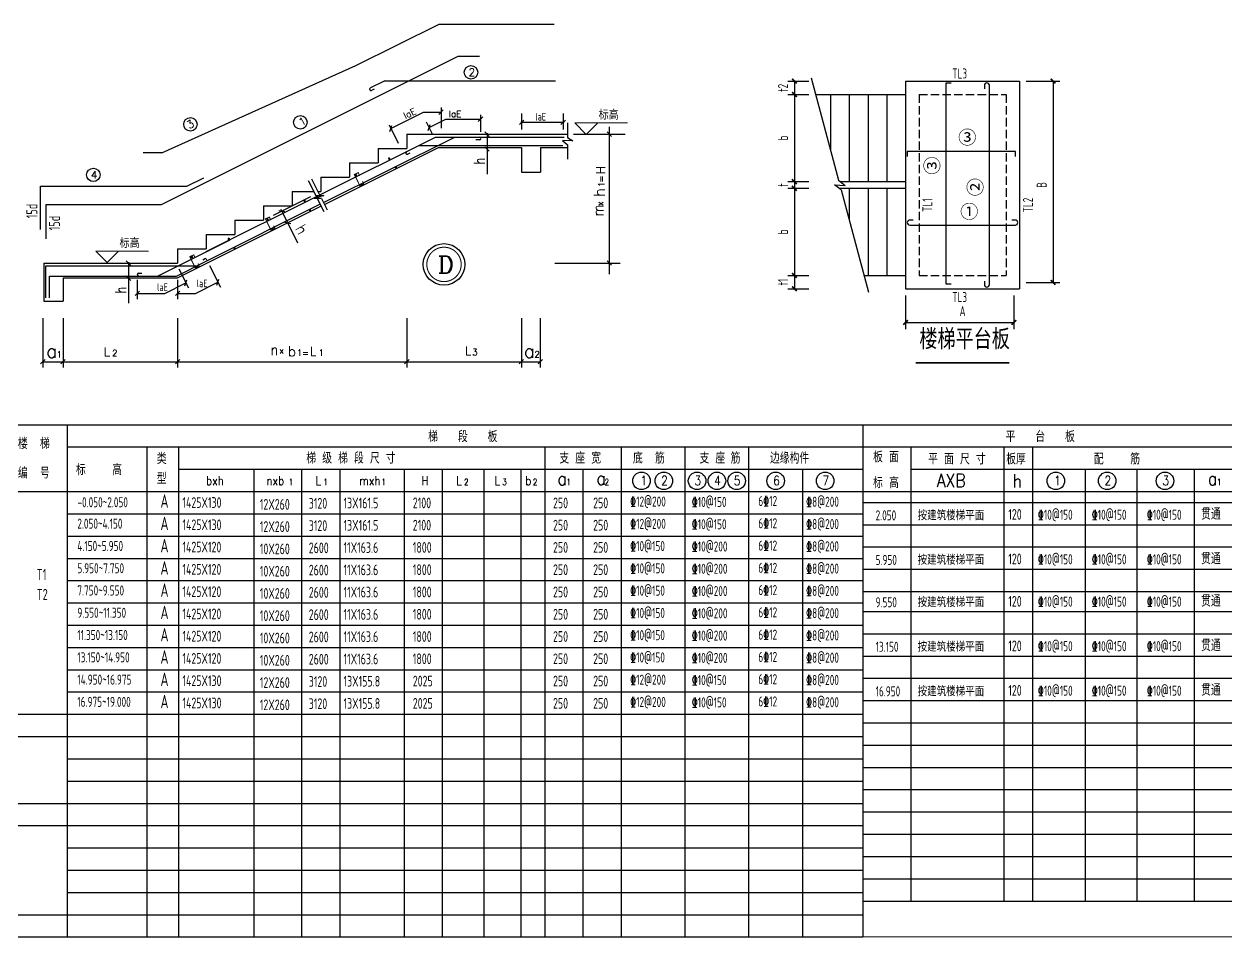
# Model space of a CAD drawing. Extents: x 3968514 to 5230306, y -516551 to -228246.
# Drawn here: x 5047659 to 5083531, y -478557 to -451298 of the extents above; entities that cross this region are included whole.
import ezdxf
from ezdxf.enums import TextEntityAlignment as Align

# ---------------------------------------------------------------- set-up
doc = ezdxf.new("R2010")
doc.units = 0
doc.header["$LTSCALE"] = 1000
doc.header["$MEASUREMENT"] = 0
doc.linetypes.add('DASH', pattern=[0.35, 0.25, -0.1])
for name, color, linetype in [('2', 255, 'Continuous'), ('PUB_TEXT', 7, 'Continuous'), ('T', 1, 'Continuous')]:
    doc.layers.add(name, color=color, linetype=linetype)
doc.layers.add('AXIS', color=3, linetype='Continuous', lineweight=15)
doc.layers.add('PUB_DIM', color=3, linetype='Continuous', lineweight=15)
doc.styles.add('_HZTXT', font='simplex.shx', dxfattribs={"width": 0.8, "bigfont": 'hztxt.shx'})
doc.styles.add('COMPLEX', font='COMPLEX')
doc.styles.add('HZ', font='txt.shx', dxfattribs={"width": 0.8, "bigfont": 'hztxt.shx'})
doc.styles.add('HZTXT', font='txt8.shx', dxfattribs={"width": 0.7, "bigfont": 'hztxt.shx'})
doc.styles.add('TSSD_REIN', font='Tssdeng.shx', dxfattribs={"width": 0.7, "bigfont": 'hztxt.shx'})
doc.styles.add('仿宋_GB2312', font='Tssdeng.shx', dxfattribs={"width": 0.7, "bigfont": 'hztxt.shx'})
doc.styles.add('黑体', font='simhei.ttf', dxfattribs={"width": 0.8, "height": 0.2})

msp = doc.modelspace()

# ---------------------------------------------------------------- linework, layer by layer
at = {"color": 1}
for p, q in [((5057563.14898, -452540.18775), (5060046.80295, -451298.36076)), ((5051762.11457, -456685.84545), (5060613.07551, -452260.36498)), ((5051775.07287, -455147.84695), (5057563.14898, -452540.18775)), ((5058429.33845, -452992.2773), (5063515.74094, -452992.2773)), ((5058104.28872, -453247.41284), (5058033.95042, -453280.52007)), ((5056482.26311, -456401.10635), (5059941.51237, -454671.48172)), ((5056596.42313, -456629.42638), (5060512.31244, -454671.48172)), ((5051775.07287, -455147.84695), (5051217.9762, -455147.84695)), ((5059177.71764, -455155.29353), (5059109.63665, -455181.78571)), ((5059428.22372, -454928.12604), (5063738.63091, -454928.12604)), ((5053097.77486, -458093.35048), (5056448.43631, -456418.01975)), ((5048323.8266, -456685.84545), (5051762.11457, -456685.84545)), ((5053097.77486, -458378.75051), (5056491.57843, -456681.84873)), ((5051639.0326, -458822.72161), (5053810.03632, -457737.21974)), ((5052209.83267, -458822.72161), (5053097.77486, -458378.75051)), ((5052990.85973, -458338.40924), (5053045.89699, -458309.15669)), ((5048419.73576, -458822.72161), (5052209.83267, -458822.72161)), ((5047293.13816, -463262.01866), (5100646.91738, -463262.01866)), ((5047293.13816, -465257.01866), (5100561.55442, -465257.01866))]:
    msp.add_line(p, q, dxfattribs=at)
for p, q in [((5070451.08489, -453003.4565), (5071081.85615, -453003.4565)), ((5070651.08489, -453003.4565), (5070651.08489, -459203.4565)), ((5071147.88156, -452903.4565), (5071967.42162, -455962.02166)), ((5073970.17254, -453003.4565), (5077370.17254, -453003.4565)), ((5073970.17254, -453003.4565), (5073970.17254, -459203.4565)), ((5077370.17254, -453003.4565), (5077370.17254, -459203.4565)), ((5077570.17254, -453003.4565), (5078570.17254, -453003.4565)), ((5078370.17254, -453003.4565), (5078370.17254, -459013.15849)), ((5070451.08489, -453403.4565), (5071081.85615, -453403.4565)), ((5071281.85615, -453403.4565), (5073970.17254, -453403.4565)), ((5071730.17254, -453403.4565), (5071730.17254, -455076.59604)), ((5072290.17254, -453403.4565), (5072290.17254, -456003.4565)), ((5072850.17254, -453403.4565), (5072850.17254, -456003.4565)), ((5073410.17254, -453403.4565), (5073410.17254, -456003.4565)), ((5058607.37852, -454414.64461), (5059576.17056, -453930.24859)), ((5059576.17056, -453930.24859), (5060096.98201, -453930.24859)), ((5059746.7777, -454388.82705), (5060250.77422, -454142.24859)), ((5060103.91007, -453794.70771), (5060103.91007, -454407.95502)), ((5060250.77422, -454142.24859), (5061276.48201, -454142.24859)), ((5061283.41007, -454006.70771), (5061283.41007, -454515.95502)), ((5062509.76679, -453965.37127), (5062509.76679, -454447.43394)), ((5063747.71619, -453965.37127), (5063747.71619, -454447.43394)), ((5058553.0693, -454306.02616), (5058825.91007, -454851.70771)), ((5059663.60321, -454222.47807), (5059851.46545, -454598.20256)), ((5062489.38062, -454231.71817), (5063778.29556, -454231.71817)), ((5063876.48117, -454247.33555), (5063876.48117, -454683.03952)), ((5065125.04883, -454368.42193), (5065125.04883, -458763.24607)), ((5059082.77486, -454586.12604), (5059082.77486, -455013.62604)), ((5059082.77486, -454586.12604), (5063872.8747, -454586.12604)), ((5061477.82478, -454552.11672), (5061477.82478, -455783.97453)), ((5063727.9644, -454778.32486), (5063876.48117, -454908.50384)), ((5064033.33344, -454784.48195), (5063727.9644, -454778.32486)), ((5063876.48117, -454683.03952), (5064033.33344, -454784.48195)), ((5064059.59574, -454586.12604), (5065598.83524, -454586.12604)), ((5056625.81156, -456688.20325), (5060031.96598, -454985.12604)), ((5058227.77486, -455013.62604), (5059082.77486, -455013.62604)), ((5058227.77486, -455013.62604), (5058227.77486, -455441.12604)), ((5060031.96598, -454985.12604), (5062502.77486, -454985.12604)), ((5062502.77486, -454985.12604), (5062502.77486, -455726.12604)), ((5063072.77486, -454985.12604), (5063872.8747, -454985.12604)), ((5063072.77486, -454985.12604), (5063072.77486, -455726.12604)), ((5063876.48117, -454908.50384), (5063876.48117, -455329.50388)), ((5057372.77486, -455441.12604), (5057372.77486, -455868.62604)), ((5057372.77486, -455441.12604), (5058227.77486, -455441.12604)), ((5056242.81371, -455922.20756), (5056490.71981, -456418.01975)), ((5056517.77486, -455868.62604), (5056517.77486, -456296.12604)), ((5056517.77486, -455868.62604), (5057372.77486, -455868.62604)), ((5062502.77486, -455726.12604), (5063072.77486, -455726.12604)), ((5055662.77486, -456296.12604), (5055662.77486, -456723.62604)), ((5055662.77486, -456296.12604), (5056298.71709, -456296.12604)), ((5056141.16369, -455970.3261), (5056365.01052, -456418.01975)), ((5056429.77296, -456296.12604), (5056517.77486, -456296.12604)), ((5070451.08489, -456003.4565), (5071081.85615, -456003.4565)), ((5070451.08489, -456203.4565), (5071081.85615, -456203.4565)), ((5071848.41465, -456097.4371), (5072164.0743, -456116.38397)), ((5072045.06734, -456251.79941), (5071848.41465, -456097.4371)), ((5071967.42162, -455962.02166), (5072164.0743, -456116.38397)), ((5071983.48, -456203.4565), (5073970.17254, -456203.4565)), ((5072020.20828, -456003.4565), (5073970.17254, -456003.4565)), ((5072045.06734, -456251.79941), (5072862.75639, -459303.4565)), ((5072290.17254, -456203.4565), (5072290.17254, -457166.54449)), ((5072850.17254, -456203.4565), (5072850.17254, -458803.4565)), ((5073410.17254, -456203.4565), (5073410.17254, -458803.4565)), ((5055107.02486, -457001.50104), (5056218.52486, -456445.75104)), ((5056537.80593, -456512.19199), (5056320.29432, -456512.19199)), ((5056365.01052, -456418.01975), (5056603.32125, -456418.01975)), ((5056412.09664, -456512.19199), (5056604.04327, -456896.08526)), ((5056537.80593, -456512.19199), (5056705.6933, -456847.96672)), ((5053097.77486, -458452.22161), (5056520.96687, -456740.6256)), ((5054807.77486, -456723.62604), (5054807.77486, -457151.12604)), ((5054807.77486, -456723.62604), (5055662.77486, -456723.62604)), ((5055325.50913, -456822.81982), (5055822.13545, -457830.88477)), ((5053952.77486, -457151.12604), (5053952.77486, -457578.62604)), ((5053952.77486, -457151.12604), (5054807.77486, -457151.12604)), ((5053097.77486, -457578.62604), (5053097.77486, -458006.12604)), ((5053097.77486, -457578.62604), (5053097.77486, -458006.12604)), ((5053097.77486, -457578.62604), (5053952.77486, -457578.62604)), ((5053097.77486, -457578.62604), (5053952.77486, -457578.62604)), ((5052242.77486, -458006.12604), (5052242.77486, -458433.62604)), ((5052242.77486, -458006.12604), (5053097.77486, -458006.12604)), ((5048252.77486, -458433.62604), (5048252.77486, -459573.62604)), ((5048252.77486, -458433.62604), (5052242.77486, -458433.62604)), ((5050775.99684, -458405.04306), (5050775.99684, -459636.90087)), ((5051387.77486, -458433.62604), (5052242.77486, -458433.62604)), ((5063496.23671, -458433.62604), (5065450.77938, -458433.62604)), ((5052242.77486, -458879.72161), (5053097.77486, -458452.22161)), ((5052280.73751, -458606.05038), (5052565.69278, -459175.96092)), ((5053193.69777, -458504.44313), (5053520.32553, -459157.69866)), ((5070451.08489, -458803.4565), (5071081.85615, -458803.4565)), ((5072728.78179, -458803.4565), (5073970.17254, -458803.4565)), ((5048822.77486, -458879.72161), (5048822.77486, -459573.62604)), ((5048822.77486, -458879.72161), (5052242.77486, -458879.72161)), ((5051039.18593, -458935.53574), (5051039.18593, -459510.33349)), ((5051857.01027, -459341.15601), (5052490.03432, -459024.64399)), ((5052242.194, -458935.53574), (5052242.194, -459510.33349)), ((5052775.11849, -459341.15601), (5053444.66707, -459006.38172)), ((5077570.17254, -459013.15849), (5078570.17254, -459013.15849)), ((5051039.18593, -459341.15601), (5051857.01027, -459341.15601)), ((5052242.194, -459341.15601), (5052775.11849, -459341.15601)), ((5070451.08489, -459203.4565), (5071081.85615, -459203.4565)), ((5073970.17254, -459203.4565), (5077370.17254, -459203.4565)), ((5073970.17254, -459403.4565), (5073970.17254, -460407.94329)), ((5077204.01565, -459403.4565), (5077204.01565, -460407.94329)), ((5048252.77486, -459573.62604), (5048822.77486, -459573.62604)), ((5048220.26696, -460078.67393), (5048220.26696, -461551.53581)), ((5048822.77486, -460078.67393), (5048822.77486, -461551.53581)), ((5052242.77486, -460078.67393), (5052242.77486, -461551.53581)), ((5059082.77486, -460078.67393), (5059082.77486, -461551.53581)), ((5062502.77486, -460078.67393), (5062502.77486, -461551.53581)), ((5063065.11525, -460078.67393), (5063065.11525, -461551.53581)), ((5073970.17254, -460207.94329), (5077204.01565, -460207.94329)), ((5048220.26696, -461382.35834), (5063065.11525, -461382.35834)), ((5048947.8799, -463262.01866), (5048947.8799, -478557.01866)), ((5072697.8799, -463262.01866), (5072697.8799, -478557.01866)), ((5048947.8799, -463927.01866), (5098822.8799, -463927.01866)), ((5051322.8799, -463927.01866), (5051322.8799, -478557.01866)), ((5052272.8799, -463927.01866), (5052272.8799, -478557.01866)), ((5063197.8799, -463927.01866), (5063197.8799, -478557.01866)), ((5065477.8799, -463927.01866), (5065477.8799, -478557.01866)), ((5067377.8799, -463927.01866), (5067377.8799, -478557.01866)), ((5069277.8799, -463927.01866), (5069277.8799, -478557.01866)), ((5074122.8799, -463927.01866), (5074122.8799, -477493.67048)), ((5076905.99552, -463927.01866), (5076905.99552, -477493.67048)), ((5077759.87901, -463927.01866), (5077759.87901, -477493.67048)), ((5052272.8799, -464592.01866), (5072697.8799, -464592.01866)), ((5054517.73393, -464592.01866), (5054517.73393, -478557.01866)), ((5055942.73393, -464592.01866), (5055942.73393, -478557.01866)), ((5057082.73393, -464592.01866), (5057082.73393, -478557.01866)), ((5059002.56836, -464592.01866), (5059002.56836, -478557.01866)), ((5060142.56836, -464592.01866), (5060142.56836, -478557.01866)), ((5061377.61496, -464592.01866), (5061377.61496, -478557.01866)), ((5062486.56836, -464592.01866), (5062486.56836, -478557.01866)), ((5064337.8799, -464592.01866), (5064337.8799, -478557.01866)), ((5070891.67816, -464592.01866), (5070891.67816, -478557.01866)), ((5074122.8799, -464592.01866), (5098822.8799, -464592.01866)), ((5079327.04942, -464592.01866), (5079327.04942, -477493.67048)), ((5080867.8799, -464592.01866), (5080867.8799, -477493.67048)), ((5082577.8799, -464592.01866), (5082577.8799, -477493.67048)), ((5072697.8799, -465589.51866), (5098822.8799, -465589.51866)), ((5048947.8799, -465922.01866), (5072697.8799, -465922.01866)), ((5072697.8799, -466254.51866), (5098822.8799, -466254.51866)), ((5048947.8799, -466587.01866), (5072697.8799, -466587.01866)), ((5098822.8799, -466919.51866), (5072697.8799, -466919.51866)), ((5048947.8799, -467252.01866), (5072697.8799, -467252.01866)), ((5098822.8799, -467584.51866), (5072697.8799, -467584.51866)), ((5048947.8799, -467917.01866), (5072697.8799, -467917.01866)), ((5048947.8799, -467917.01866), (5072697.8799, -467917.01866)), ((5098822.8799, -468249.51866), (5072697.8799, -468249.51866)), ((5048947.8799, -468582.01866), (5072697.8799, -468582.01866)), ((5048947.8799, -468582.01866), (5072697.8799, -468582.01866)), ((5098822.8799, -468848.67048), (5072697.8799, -468848.67048)), ((5048947.8799, -469247.01866), (5072697.8799, -469247.01866)), ((5048947.8799, -469247.01866), (5072697.8799, -469247.01866)), ((5098822.8799, -469513.67048), (5072697.8799, -469513.67048)), ((5048947.8799, -469912.01866), (5072697.8799, -469912.01866)), ((5048947.8799, -469912.01866), (5072697.8799, -469912.01866)), ((5048947.8799, -469912.01866), (5072697.8799, -469912.01866)), ((5098822.8799, -470178.67048), (5072697.8799, -470178.67048)), ((5048947.8799, -470577.01866), (5072697.8799, -470577.01866)), ((5098822.8799, -470843.67048), (5072697.8799, -470843.67048)), ((5048947.8799, -471242.01866), (5072697.8799, -471242.01866)), ((5098822.8799, -471508.67048), (5072697.8799, -471508.67048)), ((5047293.13816, -471907.01866), (5072697.8799, -471907.01866)), ((5048947.8799, -471907.01866), (5072697.8799, -471907.01866)), ((5048947.8799, -471907.01866), (5072697.8799, -471907.01866)), ((5098822.8799, -472173.67048), (5072697.8799, -472173.67048)), ((5047293.13816, -472572.01866), (5072697.8799, -472572.01866)), ((5098822.8799, -472838.67048), (5072697.8799, -472838.67048)), ((5048947.8799, -473237.01866), (5072697.8799, -473237.01866)), ((5098822.8799, -473503.67048), (5072697.8799, -473503.67048)), ((5048947.8799, -473902.01866), (5072697.8799, -473902.01866)), ((5098822.8799, -474168.67048), (5072697.8799, -474168.67048)), ((5047293.13816, -474567.01866), (5072697.8799, -474567.01866)), ((5098822.8799, -474833.67048), (5072697.8799, -474833.67048)), ((5047293.13816, -475232.01866), (5072697.8799, -475232.01866)), ((5098822.8799, -475498.67048), (5072697.8799, -475498.67048)), ((5048947.8799, -475897.01866), (5072697.8799, -475897.01866)), ((5098822.8799, -476163.67048), (5072697.8799, -476163.67048)), ((5048947.8799, -476562.01866), (5072697.8799, -476562.01866)), ((5098822.8799, -476828.67048), (5072697.8799, -476828.67048)), ((5048947.8799, -477227.01866), (5072697.8799, -477227.01866)), ((5098822.8799, -477493.67048), (5072697.8799, -477493.67048)), ((5047293.13816, -477892.01866), (5072697.8799, -477892.01866)), ((5047293.13816, -478557.01866), (5072697.8799, -478557.01866)), ((5048947.8799, -478557.01866), (5072697.8799, -478557.01866))]:
    msp.add_line(p, q)
at = {"linetype": 'DASH'}
for p, q in [((5074370.17254, -453403.4565), (5076970.17254, -453403.4565)), ((5074370.17254, -453403.4565), (5074370.17254, -458803.4565)), ((5076970.17254, -453403.4565), (5076970.17254, -458803.4565)), ((5074370.17254, -458803.4565), (5076970.17254, -458803.4565))]:
    msp.add_line(p, q, dxfattribs=at)
at = {"const_width": 50}
for points in [[(5070721.79557, -453074.16718), (5070580.37421, -452932.74582)], [(5078440.88322, -453074.16718), (5078299.46186, -452932.74582)], [(5070721.79557, -453474.16718), (5070580.37421, -453332.74582)], [(5070721.79557, -456074.16718), (5070580.37421, -455932.74582)], [(5070721.79557, -456274.16718), (5070580.37421, -456132.74582)], [(5070721.79557, -458874.16718), (5070580.37421, -458732.74582)], [(5070721.79557, -459274.16718), (5070580.37421, -459132.74582)], [(5078440.88322, -459083.86916), (5078299.46186, -458942.44781)], [(5073899.46186, -460278.65397), (5074040.88322, -460137.23261)], [(5077133.30497, -460278.65397), (5077274.72632, -460137.23261)], [(5074270.17254, -461412.89566), (5077070.17254, -461414.6514)]]:
    msp.add_lwpolyline(points, dxfattribs=at)
at = {"color": 1}
for points in [[(5075331.9207, -459062.29763), (5075181.9207, -459062.29763), (5075181.9207, -453053.4565), (5075331.9207, -453053.4565)], [(5077252.93564, -455251.99634), (5077252.93564, -455101.99634), (5074020.17254, -455101.99634), (5074020.17254, -455251.99634)]]:
    msp.add_lwpolyline(points, dxfattribs=at)
for points in [[(5076320.17254, -458978.4565), (5076320.17254, -459078.4565, 1), (5076470.17254, -459078.4565), (5076470.17254, -453128.4565, 1), (5076320.17254, -453128.4565), (5076320.17254, -453228.4565)], [(5074195.17254, -457153.4565), (5074095.17254, -457153.4565, 1), (5074095.17254, -457303.4565), (5077245.17254, -457303.4565, 1), (5077245.17254, -457153.4565), (5077145.17254, -457153.4565)]]:
    msp.add_lwpolyline(points, format="xyb", dxfattribs=at)
at = {"color": 1, "const_width": 30}
for points in [[(5057759.36459, -455992.59142), (5057799.24638, -456074.64233), (5057683.22567, -456131.03554), (5057517.54329, -455790.16848), (5057631.31554, -455734.86816), (5057678.20935, -455831.34525)], [(5055106.15868, -457319.19438), (5055146.04047, -457401.24529), (5055030.01975, -457457.6385), (5054864.33738, -457116.77144), (5054978.10963, -457061.47112), (5055025.00344, -457157.94821)], [(5052848.89108, -458447.82818), (5052888.77287, -458529.87909), (5052772.75216, -458586.27229), (5052607.06978, -458245.40524), (5052720.84204, -458190.10492), (5052767.73584, -458286.58201)]]:
    msp.add_lwpolyline(points, dxfattribs=at)
for centre, radius in [((5060998.5891, -452739.53009), 201.19734), ((5066087.69108, -464939.60437), 261.63148), ((5066754.86837, -464939.60437), 261.63148), ((5067746.3132, -464939.60437), 261.63148), ((5068337.99471, -464939.60437), 261.63148), ((5068925.93355, -464939.60437), 261.63148), ((5070093.93355, -464939.60437), 261.63148), ((5071568.93355, -464939.60437), 261.63148), ((5078453.23073, -464939.60437), 261.63148), ((5079987.19921, -464939.60437), 261.63148), ((5081713.29867, -464939.60437), 261.63148)]:
    msp.add_circle(centre, radius)
at = {"color": 7}
for centre in [(5052624.2432, -454293.13301), (5055906.43628, -454233.4672), (5049727.92472, -455803.10333)]:
    msp.add_circle(centre, 201.19734, dxfattribs=at)
at = {"layer": '2'}
for p, q in [((5060037.40991, -453994.70742), (5060170.41023, -453861.708)), ((5061216.90991, -454206.70742), (5061349.91023, -454073.708)), ((5058577.63854, -454503.86353), (5058637.1185, -454325.42568)), ((5059717.03772, -454478.04597), (5059776.51768, -454299.60812)), ((5062443.26663, -454298.21788), (5062576.26696, -454165.21846)), ((5063681.21602, -454298.21788), (5063814.21635, -454165.21846)), ((5061411.32462, -454519.62633), (5061544.32494, -454652.62575)), ((5065058.54867, -454519.62633), (5065191.54899, -454652.62575)), ((5061411.32462, -454965.7219), (5061544.32494, -455098.72132)), ((5055260.66847, -456862.04001), (5055445.90107, -456894.70217)), ((5055439.10669, -457218.91646), (5055624.33929, -457251.57862)), ((5050709.49668, -458372.55268), (5050842.49701, -458505.5521)), ((5065058.54867, -458367.12633), (5065191.54899, -458500.12575)), ((5050709.49668, -458818.64824), (5050842.49701, -458951.64766)), ((5052460.29434, -459113.86291), (5052519.7743, -458935.42506)), ((5053414.92709, -459095.60065), (5053474.40705, -458917.1628)), ((5050972.68577, -459407.65572), (5051105.68609, -459274.6563)), ((5052175.69383, -459407.65572), (5052308.69416, -459274.6563)), ((5048153.76679, -461448.85805), (5048286.76712, -461315.85863)), ((5048756.2747, -461448.85805), (5048889.27502, -461315.85863)), ((5052176.2747, -461448.85805), (5052309.27502, -461315.85863)), ((5059016.2747, -461448.85805), (5059149.27502, -461315.85863)), ((5062436.2747, -461448.85805), (5062569.27502, -461315.85863)), ((5062998.61509, -461448.85805), (5063131.61541, -461315.85863))]:
    msp.add_line(p, q, dxfattribs=at)
at = {"layer": 'AXIS'}
msp.add_lwpolyline([(5047293.13816, -478557.01866), (5100646.91738, -478557.01866), (5100646.91738, -463262.01866), (5047293.13816, -463262.01866)], close=True, dxfattribs=at)
at = {"layer": 'PUB_DIM', "color": 7}
for p, q in [((5064098.31396, -454250.3802), (5064782.31396, -454250.3802)), ((5064440.31396, -454592.3802), (5064098.31396, -454250.3802)), ((5064782.31396, -454250.3802), (5064440.31396, -454592.3802)), ((5064440.31396, -454250.3802), (5065671.51396, -454250.3802)), ((5049798.87798, -458080.19465), (5050482.87798, -458080.19465)), ((5050140.87798, -458422.19465), (5049798.87798, -458080.19465)), ((5050482.87798, -458080.19465), (5050140.87798, -458422.19465)), ((5050140.87798, -458080.19465), (5051372.07798, -458080.19465))]:
    msp.add_line(p, q, dxfattribs=at)
at = {"layer": 'PUB_TEXT'}
msp.add_line((5056603.32125, -456418.01975), (5056320.29432, -456512.19199), dxfattribs=at)
at = {"layer": 'PUB_TEXT', "const_width": 31.35}
msp.add_lwpolyline([(5060558.20641, -458836.88834, 346.3641735455), (5060554.01246, -458841.07936, 0.0028871346)], format="xyb", close=True, dxfattribs=at)
at = {"layer": 'PUB_TEXT'}
msp.add_circle((5060193.20768, -458475.82817), 619.8517, dxfattribs=at)
at = {"layer": 'T'}
for p, q in [((5060046.80295, -451298.36076), (5063482.05409, -451298.36076)), ((5060613.07551, -452260.36498), (5061247.89185, -452260.36498)), ((5058429.33845, -452992.2773), (5057995.71366, -453204.04654)), ((5059941.51237, -454671.48172), (5063782.68223, -454671.48172)), ((5061247.89185, -454758.40935), (5061138.02606, -454758.40935)), ((5052518.27472, -456143.51321), (5053024.29278, -455890.50419)), ((5048154.69023, -457433.32349), (5048154.69023, -456143.51321)), ((5048154.69023, -456143.51321), (5052518.27472, -456143.51321)), ((5048323.8266, -457716.82349), (5048323.8266, -456685.84545)), ((5048314.0545, -459474.89114), (5048314.0545, -458522.70539)), ((5048314.0545, -458522.70539), (5052809.8651, -458522.70539)), ((5051081.93593, -458737.22161), (5051175.98648, -458737.22161)), ((5048419.73576, -459476.69965), (5048419.73576, -458822.72161))]:
    msp.add_line(p, q, dxfattribs=at)
at = {"layer": 'T', "const_width": 35.625}
for points in [[(5058535.21316, -455315.77668, 1), (5058570.83816, -455315.77668, 1)], [(5058736.3999, -455573.18688, 1), (5058772.0249, -455573.18688, 1)], [(5057547.77984, -455806.89097, 1), (5057583.40484, -455806.89097, 1)], [(5057709.49828, -456086.63769, 1), (5057745.12328, -456086.63769, 1)], [(5056014.90449, -456579.14916, 1), (5056050.52949, -456579.14916, 1)], [(5056174.85374, -456853.95996, 1), (5056210.47874, -456853.95996, 1)], [(5054911.61241, -457130.7952, 1), (5054947.23741, -457130.7952, 1)], [(5053749.56807, -457711.81737, 1), (5053785.19307, -457711.81737, 1)], [(5055056.29236, -457413.24065, 1), (5055091.91736, -457413.24065, 1)], [(5053917.58614, -457982.59376, 1), (5053953.21114, -457982.59376, 1)], [(5052651.41982, -458259.52159, 1), (5052687.04482, -458259.52159, 1)], [(5052799.02477, -458541.87445, 1), (5052834.64977, -458541.87445, 1)]]:
    msp.add_lwpolyline(points, format="xyb", close=True, dxfattribs=at)
at = {"layer": 'T'}
for centre, start, end in [((5058014.83204, -453242.2833), 116.565051076, 296.565051076), ((5061247.89185, -454715.65935), 270, 90), ((5059090.51827, -455143.54895), 116.565051076, 296.565051076), ((5053066.89282, -458346.39558), 296.565051076, 119.414943871), ((5051081.93593, -458779.97161), 90, 270)]:
    msp.add_arc(centre, 42.75, start, end, dxfattribs=at)

# ---------------------------------------------------------------- texts
for s, height, style, p in [('2', 228, 'HZTXT', (5060922.95495, -452851.23101)), ('laE', 190, 'HZTXT', (5060338.12617, -454076.54993)), ('L', 266, 'HZTXT', (5050037.07929, -461218.47924)), ('b', 299.25, 'HZTXT', (5055534.51584, -461219.85735)), ('L', 266, 'HZTXT', (5056189.30282, -461202.69996)), ('L', 266, 'HZTXT', (5060815.65762, -461188.26624)), ('a', 399, 'HZTXT', (5048319.17889, -461267.11977)), ('1', 190, 'HZTXT', (5048630.25021, -461258.88265)), ('2', 190, 'HZTXT', (5050284.71152, -461220.0374)), ('x', 190, 'HZ', (5055274.96713, -461139.53721)), ('1', 190, 'HZTXT', (5055800.81161, -461209.9157)), ('=', 190, 'HZ', (5055953.83944, -461217.81591)), ('1', 190, 'HZTXT', (5056450.37501, -461209.9157)), ('3', 190, 'HZTXT', (5061034.36971, -461189.8244)), ('a', 399, 'HZTXT', (5062578.52923, -461267.11977)), ('2', 190, 'HZTXT', (5062889.60056, -461258.88265))]:
    msp.add_text(s, height=height, dxfattribs=dict(style=style)).set_placement(p)
at = {"style": '仿宋_GB2312', "width": 0.7}
for p in [(5075583.5334, -452625.60882), (5075583.5334, -459301.905)]:
    msp.add_text('TL3', height=300, dxfattribs=at).set_placement(p, align=Align.TOP_CENTER)
for s, p in [('t2', (5070551.08489, -453203.4565)), ('b', (5070551.08489, -454703.4565)), ('t', (5070551.08489, -456103.4565)), ('B', (5078270.17254, -456103.4565)), ('b', (5070551.08489, -457503.4565)), ('t1', (5070551.08489, -459003.4565))]:
    msp.add_text(s, height=300, rotation=90, dxfattribs=at).set_placement(p, align=Align.BOTTOM_CENTER)
at = {"color": 7, "style": 'HZTXT'}
for s, p in [('1', (5055931.49978, -454347.28797)), ('3', (5052593.7153, -454437.7686))]:
    msp.add_text(s, height=228, rotation=29, dxfattribs=at).set_placement(p)
for s, height, rotation, style, p in [('laE', 190, 26.565051189, 'HZTXT', (5059042.87617, -454136.29993)), ('H', 266, 90, 'HZTXT', (5065000.12165, -455784.03411)), ('=', 190, 90, 'HZ', (5064981.10877, -456034.10599)), ('h', 332.5, 90, 'HZTXT', (5064993.55065, -456465.02306)), ('1', 190, 90, 'HZTXT', (5064985.18125, -456165.71127)), ('x', 190, 90, 'HZ', (5064938.51686, -456735.45268)), ('h', 319.2, 299, 'HZTXT', (5055739.74784, -457395.60512))]:
    msp.add_text(s, height=height, rotation=rotation, dxfattribs=dict(style=style)).set_placement(p)
at = {"color": 7}
for s, height, style, p in [('标高', 300, 'HZ', (5064806.94675, -454157.69028)), ('4', 228, 'HZTXT', (5049652.29058, -455914.80425)), ('标高', 300, 'HZ', (5050507.51077, -457987.50473))]:
    msp.add_text(s, height=height, dxfattribs=dict(at, style=style)).set_placement(p)
at = {"style": '黑体'}
for s, p in [('③', (5075810.59952, -455001.99634)), ('①', (5075869.72284, -457218.67983))]:
    msp.add_text(s, height=400, dxfattribs=at).set_placement(p, align=Align.BOTTOM_CENTER)
for s, style, width, p in [('h', 'HZ', 0.75, (5061413.52705, -455490.90972)), ('15d', 'TSSD_REIN', 0.7, (5048060.10853, -457099.679)), ('m', 'HZTXT', 0.85, (5064954.6393, -457047.29937)), ('15d', 'TSSD_REIN', 0.7, (5048732.10853, -457459.179)), ('h', 'HZ', 0.75, (5050711.69911, -459343.83606))]:
    msp.add_text(s, height=332.5, rotation=90, dxfattribs=dict(style=style, width=width)).set_placement(p)
for s, p in [('③', (5075081.9207, -455525.8409)), ('②', (5076370.17254, -456167.66645))]:
    msp.add_text(s, height=400, rotation=90, dxfattribs=at).set_placement(p, align=Align.BOTTOM_CENTER)
at = {"style": '仿宋_GB2312', "width": 0.7}
for s, p in [('TL1', (5074470.17254, -456703.4565)), ('TL2', (5077470.17254, -456703.4565))]:
    msp.add_text(s, height=300, rotation=90, dxfattribs=at).set_placement(p, align=Align.TOP_CENTER)
for s, height, style, width, p in [('A', 300, '仿宋_GB2312', 0.7, (5075670.17254, -460107.94329)), ('楼梯平台板', 600, 'HZ', 0.9, (5075730.89636, -461187.89633))]:
    msp.add_text(s, height=height, dxfattribs=dict(style=style, width=width)).set_placement(p, align=Align.BOTTOM_CENTER)
for s, style, width, p in [('n', 'HZTXT', 0.85, (5055013.76971, -461190.12263)), ('梯   段   板', '_HZTXT', 0.8, (5059719.73172, -463780.93507)), ('平   台   板', '_HZTXT', 0.8, (5076954.40618, -463780.93507)), ('楼  梯', '_HZTXT', 0.8, (5047476.61016, -463988.8019)), ('类', '_HZTXT', 0.8, (5051620.70562, -464437.08236)), ('梯 级 梯 段 尺 寸', '_HZTXT', 0.8, (5056082.38544, -464422.46598)), ('支 座 宽', '_HZTXT', 0.8, (5063636.35796, -464422.46598)), ('底  筋', '_HZTXT', 0.8, (5065832.38011, -464422.46598)), ('支 座 ', '_HZTXT', 0.8, (5067818.64914, -464422.46598)), ('  筋', '_HZTXT', 0.8, (5068382.81818, -464422.46598)), ('边缘构件', '_HZTXT', 0.8, (5069923.14914, -464422.46598)), ('板 面', '_HZTXT', 0.8, (5072999.66381, -464389.33404)), ('平 面 尺 寸', '_HZTXT', 0.8, (5074643.88456, -464449.65554)), ('板厚', '_HZTXT', 0.8, (5076973.02847, -464449.65554)), ('配    筋', '_HZTXT', 0.8, (5079589.37304, -464449.65554)), ('编  号', '_HZTXT', 0.8, (5047476.61016, -464868.45071)), ('标    高', '_HZTXT', 0.8, (5049206.74921, -464769.93007)), ('型', '_HZTXT', 0.8, (5051620.70562, -465033.09656)), ('标 高', '_HZTXT', 0.8, (5072999.66381, -465158.70146)), ('T1', 'TSSD_REIN', 0.7, (5048040.08049, -467902.47324)), ('T2', 'TSSD_REIN', 0.7, (5048040.08049, -468497.47892))]:
    msp.add_text(s, height=332.5, dxfattribs=dict(style=style, width=width)).set_placement(p)
at = {"color": 3, "style": 'HZTXT', "width": 0.85}
for s, height, p in [('bxh', 266, (5053090.57816, -465063.51864)), ('nxb', 266, (5054892.89735, -465063.51864)), ('1', 186.2, (5055558.81869, -465065.37191)), ('L', 266, (5056361.25941, -465063.51864)), ('1', 186.2, (5056590.03514, -465065.37191)), ('mxh', 266, (5057660.76022, -465063.51864)), ('1', 186.2, (5058326.68156, -465065.37191)), ('H', 266, (5059520.34992, -465063.51864)), ('L', 266, (5060561.09384, -465063.51864)), ('2', 186.2, (5060789.86958, -465065.37191)), ('L', 266, (5061701.09384, -465063.51864)), ('3', 186.2, (5061929.86958, -465065.37191)), ('b', 266, (5062615.31956, -465063.51864)), ('2', 186.2, (5062844.09529, -465065.37191)), ('a', 399, (5063578.05975, -465071.59984)), ('1', 186.2, (5063845.18112, -465065.37191)), ('a', 399, (5064742.15287, -465061.68109)), ('2', 186.2, (5064985.18112, -465065.37191)), ('1', 279.3, (5066054.44078, -465070.72404)), ('2', 279.3, (5066672.91897, -465070.72404)), ('3', 279.3, (5067664.3638, -465070.72404)), ('4', 279.3, (5068256.04531, -465070.72404)), ('5', 279.3, (5068843.98415, -465070.72404)), ('6', 279.3, (5070011.98415, -465070.72404)), ('7', 279.3, (5071486.98415, -465070.72404)), ('AXB', 399, (5074899.64037, -465123.3109)), ('h', 399, (5077163.84267, -465140.5483)), ('1', 279.3, (5078405.77851, -465070.72404)), ('2', 279.3, (5079905.24981, -465070.72404)), ('3', 279.3, (5081631.34927, -465070.72404)), ('a', 399, (5082991.90636, -465071.59984)), ('1', 186.2, (5083259.02773, -465065.37191))]:
    msp.add_text(s, height=height, dxfattribs=at).set_placement(p)
at = {"layer": 'PUB_TEXT', "color": 7, "style": 'TSSD_REIN', "width": 0.7}
for p in [(5062916.30881, -454179.57808), (5051631.76679, -459271.53574), (5052813.76679, -459156.03574)]:
    msp.add_text('laE', height=228, dxfattribs=at).set_placement(p)
at = {"layer": 'PUB_TEXT', "style": 'COMPLEX'}
msp.add_text('D', height=511.632, dxfattribs=at).set_placement((5060008.6693, -458736.63562))
at = {"layer": 'PUB_TEXT', "style": 'TSSD_REIN', "width": 0.7}
for s, height, p in [('-0.050~2.050', 300, (5049253.51053, -465726.47842)), ('A', 400, (5051730.7383, -465742.54858)), ('1425X130', 320, (5052386.27386, -465745.39023)), ('12X260', 320, (5054697.08505, -465799.92775)), ('3120', 320, (5056157.79546, -465768.47183)), ('13X161.5', 320, (5057194.37083, -465760.70026)), ('2100', 320, (5059262.10518, -465756.12793)), ('250', 320, (5063447.61212, -465756.12793)), ('250', 320, (5064645.03207, -465756.12793)), ('%%13212@200', 300, (5065747.81974, -465706.02575)), ('%%13210@150', 300, (5067587.46243, -465718.46252)), ('6%%13212', 300, (5069574.31974, -465689.64907)), ('\x848@200', 300, (5070999.47862, -465713.1554)), ('2.050', 300, (5073074.21959, -466118.59706)), ('按建筑楼梯平面', 300, (5074329.77264, -466113.82803)), ('120', 320, (5077034.96688, -466100.29314)), ('%%13210@150', 300, (5077916.97081, -466100.29314)), ('%%13210@150', 300, (5079525.171, -466100.29314)), ('\x8410@150', 300, (5081167.80066, -466100.29314)), ('贯通', 350, (5082787.14862, -466100.29314)), ('2.050~4.150', 300, (5049249.64543, -466366.92347)), ('A', 400, (5051730.7383, -466407.54858)), ('1425X130', 320, (5052386.27386, -466410.39023)), ('12X260', 320, (5054697.08505, -466464.92775)), ('3120', 320, (5056157.79546, -466433.47183)), ('13X161.5', 320, (5057194.37083, -466425.70026)), ('2100', 320, (5059262.10518, -466421.12793)), ('250', 320, (5063447.61212, -466421.12793)), ('250', 320, (5064645.03207, -466421.12793)), ('%%13212@200', 300, (5065747.81974, -466371.02575)), ('%%13210@150', 300, (5067587.46243, -466383.46252)), ('6%%13212', 300, (5069574.31974, -466354.64907)), ('\x848@200', 300, (5070999.47862, -466378.1554)), ('A', 400, (5051730.7383, -467072.54858)), ('%%13210@150', 300, (5065747.81974, -467036.02575)), ('\x848@200', 300, (5070999.47862, -467043.1554)), ('4.150~5.950', 300, (5049249.64543, -467031.92347)), ('1425X120', 320, (5052386.27386, -467075.39023)), ('10X260', 320, (5054697.08505, -467129.92775)), ('2600', 320, (5056157.79546, -467098.47183)), ('11X163.6', 320, (5057194.37083, -467090.70026)), ('1800', 320, (5059262.10518, -467086.12793)), ('250', 320, (5063447.61212, -467086.12793)), ('250', 320, (5064645.03207, -467086.12793)), ('%%13210@200', 300, (5067587.46243, -467048.46252)), ('6%%13212', 300, (5069574.31974, -467019.64907)), ('贯通', 350, (5082787.14862, -467430.29314)), ('5.950~7.750', 300, (5049249.64543, -467696.92347)), ('A', 400, (5051730.7383, -467737.54858)), ('%%13210@150', 300, (5065747.81974, -467701.02575)), ('%%13210@200', 300, (5067587.46243, -467713.46252)), ('6%%13212', 300, (5069574.31974, -467684.64907)), ('\x848@200', 300, (5070999.47862, -467708.1554)), ('5.950', 300, (5073074.21959, -467448.59706)), ('按建筑楼梯平面', 300, (5074329.77264, -467443.82803)), ('120', 320, (5077034.96688, -467430.29314)), ('%%13210@150', 300, (5077916.97081, -467430.29314)), ('%%13210@150', 300, (5079525.171, -467430.29314)), ('\x8410@150', 300, (5081167.80066, -467430.29314)), ('1425X120', 320, (5052386.27386, -467740.39023)), ('10X260', 320, (5054697.08505, -467794.92775)), ('2600', 320, (5056157.79546, -467763.47183)), ('11X163.6', 320, (5057194.37083, -467755.70026)), ('1800', 320, (5059262.10518, -467751.12793)), ('250', 320, (5063447.61212, -467751.12793)), ('250', 320, (5064645.03207, -467751.12793)), ('7.750~9.550', 300, (5049249.64543, -468361.92347)), ('A', 400, (5051730.7383, -468402.54858)), ('1425X120', 320, (5052386.27386, -468405.39023)), ('2600', 320, (5056157.79546, -468428.47183)), ('11X163.6', 320, (5057194.37083, -468420.70026)), ('1800', 320, (5059262.10518, -468416.12793)), ('250', 320, (5063447.61212, -468416.12793)), ('250', 320, (5064645.03207, -468416.12793)), ('%%13210@150', 300, (5065747.81974, -468366.02575)), ('%%13210@200', 300, (5067587.46243, -468378.46252)), ('6%%13212', 300, (5069574.31974, -468349.64907)), ('\x848@200', 300, (5070999.47862, -468373.1554)), ('10X260', 320, (5054697.08505, -468459.92775)), ('9.550', 300, (5073074.21959, -468712.74888)), ('按建筑楼梯平面', 300, (5074329.77264, -468707.97984)), ('120', 320, (5077034.96688, -468694.44495)), ('%%13210@150', 300, (5077916.97081, -468694.44495)), ('%%13210@150', 300, (5079525.171, -468694.44495)), ('\x8410@150', 300, (5081167.80066, -468694.44495)), ('贯通', 350, (5082787.14862, -468694.44495)), ('9.550~11.350', 300, (5049249.64543, -469026.92347)), ('A', 400, (5051730.7383, -469067.54858)), ('1425X120', 320, (5052386.27386, -469070.39023)), ('10X260', 320, (5054697.08505, -469124.92775)), ('2600', 320, (5056157.79546, -469093.47183)), ('11X163.6', 320, (5057194.37083, -469085.70026)), ('1800', 320, (5059262.10518, -469081.12793)), ('250', 320, (5063447.61212, -469081.12793)), ('250', 320, (5064645.03207, -469081.12793)), ('%%13210@150', 300, (5065747.81974, -469031.02575)), ('%%13210@200', 300, (5067587.46243, -469043.46252)), ('6%%13212', 300, (5069574.31974, -469014.64907)), ('\x848@200', 300, (5070999.47862, -469038.1554)), ('11.350~13.150', 300, (5049249.64543, -469691.92347)), ('A', 400, (5051730.7383, -469732.54858)), ('1425X120', 320, (5052386.27386, -469735.39023)), ('10X260', 320, (5054697.08505, -469789.92775)), ('2600', 320, (5056157.79546, -469758.47183)), ('11X163.6', 320, (5057194.37083, -469750.70026)), ('1800', 320, (5059262.10518, -469746.12793)), ('250', 320, (5063447.61212, -469746.12793)), ('250', 320, (5064645.03207, -469746.12793)), ('%%13210@150', 300, (5065747.81974, -469696.02575)), ('%%13210@200', 300, (5067587.46243, -469708.46252)), ('6%%13212', 300, (5069574.31974, -469679.64907)), ('\x848@200', 300, (5070999.47862, -469703.1554)), ('13.150', 300, (5073074.21959, -470042.74888)), ('按建筑楼梯平面', 300, (5074329.77264, -470037.97984)), ('120', 320, (5077034.96688, -470024.44495)), ('%%13210@150', 300, (5077916.97081, -470024.44495)), ('%%13210@150', 300, (5079525.171, -470024.44495)), ('\x8410@150', 300, (5081167.80066, -470024.44495)), ('贯通', 350, (5082787.14862, -470024.44495)), ('13.150~14.950', 300, (5049249.64543, -470356.92347)), ('A', 400, (5051730.7383, -470397.54858)), ('1425X120', 320, (5052386.27386, -470400.39023)), ('10X260', 320, (5054697.08505, -470454.92775)), ('2600', 320, (5056157.79546, -470423.47183)), ('11X163.6', 320, (5057194.37083, -470415.70026)), ('1800', 320, (5059262.10518, -470411.12793)), ('250', 320, (5063447.61212, -470411.12793)), ('250', 320, (5064645.03207, -470411.12793)), ('%%13210@150', 300, (5065747.81974, -470361.02575)), ('%%13210@200', 300, (5067587.46243, -470373.46252)), ('6%%13212', 300, (5069574.31974, -470344.64907)), ('\x848@200', 300, (5070999.47862, -470368.1554)), ('14.950~16.975', 300, (5049249.64543, -471021.92347)), ('A', 400, (5051730.7383, -471062.54858)), ('1425X130', 320, (5052386.27386, -471065.39023)), ('12X260', 320, (5054697.08505, -471119.92775)), ('3120', 320, (5056157.79546, -471088.47183)), ('13X155.8', 320, (5057194.37083, -471080.70026)), ('2025', 320, (5059262.10518, -471076.12793)), ('250', 320, (5063447.61212, -471076.12793)), ('250', 320, (5064645.03207, -471076.12793)), ('%%13212@200', 300, (5065747.81974, -471026.02575)), ('%%13210@150', 300, (5067587.46243, -471038.46252)), ('6%%13212', 300, (5069574.31974, -471009.64907)), ('\x848@200', 300, (5070999.47862, -471033.1554)), ('贯通', 350, (5082787.14862, -471354.44495)), ('A', 400, (5051730.7383, -471727.54858)), ('%%13212@200', 300, (5065747.81974, -471691.02575)), ('%%13210@150', 300, (5067587.46243, -471703.46252)), ('\x848@200', 300, (5070999.47862, -471698.1554)), ('16.950', 300, (5073074.21959, -471372.74888)), ('按建筑楼梯平面', 300, (5074329.77264, -471367.97984)), ('120', 320, (5077034.96688, -471354.44495)), ('%%13210@150', 300, (5077916.97081, -471354.44495)), ('%%13210@150', 300, (5079525.171, -471354.44495)), ('\x8410@150', 300, (5081167.80066, -471354.44495)), ('16.975~19.000', 300, (5049249.64543, -471686.92347)), ('1425X130', 320, (5052386.27386, -471730.39023)), ('12X260', 320, (5054697.08505, -471784.92775)), ('3120', 320, (5056157.79546, -471753.47183)), ('13X155.8', 320, (5057194.37083, -471745.70026)), ('2025', 320, (5059262.10518, -471741.12793)), ('250', 320, (5063447.61212, -471741.12793)), ('250', 320, (5064645.03207, -471741.12793)), ('6%%13212', 300, (5069574.31974, -471674.64907))]:
    msp.add_text(s, height=height, dxfattribs=at).set_placement(p)

doc.saveas('drawing.dxf')
